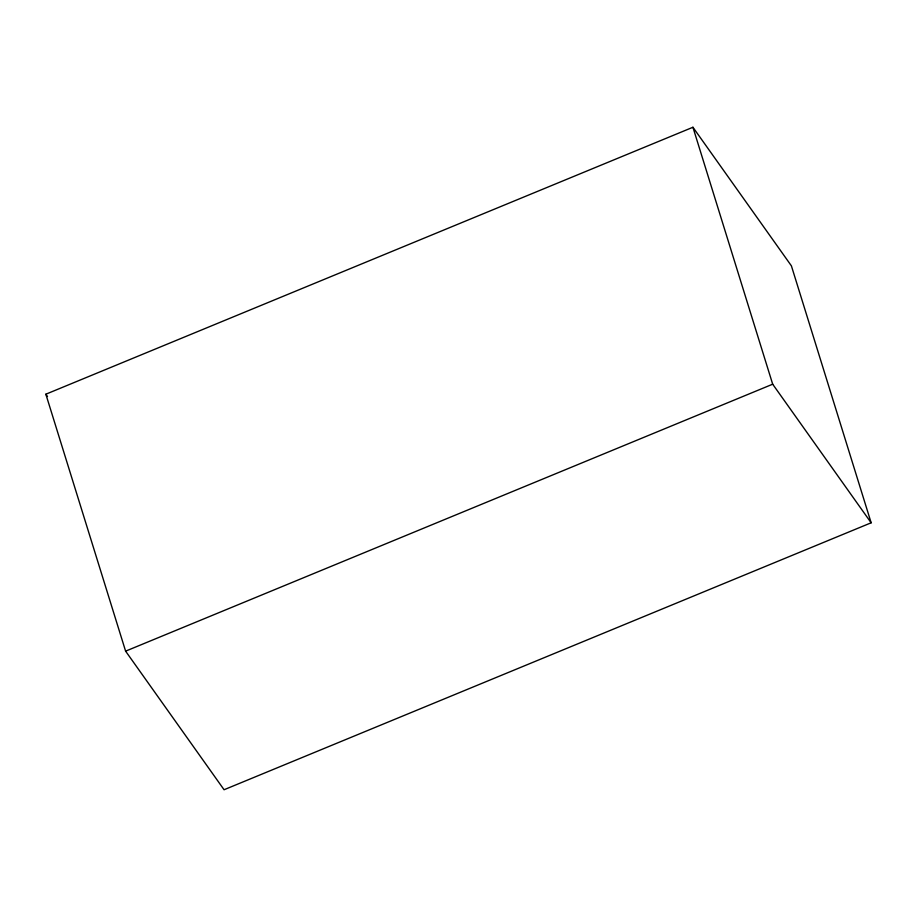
<?xml version="1.0" encoding="UTF-8"?>
<svg xmlns="http://www.w3.org/2000/svg" width="917" height="917" viewBox="0 0 917 917"><rect width="100%" height="100%" fill="white"/><g stroke="black" fill="none" stroke-linecap="round" stroke-linejoin="round"><path stroke-width="1.38" d="M45.85 394.207L692.931 127.257L791.394 265.85L871.15 522.793L224.069 789.743L125.606 651.15L45.85 394.207L47.501 396.545M125.606 651.15L772.687 384.2L871.15 522.793M692.931 127.257L772.687 384.2"/></g></svg>
